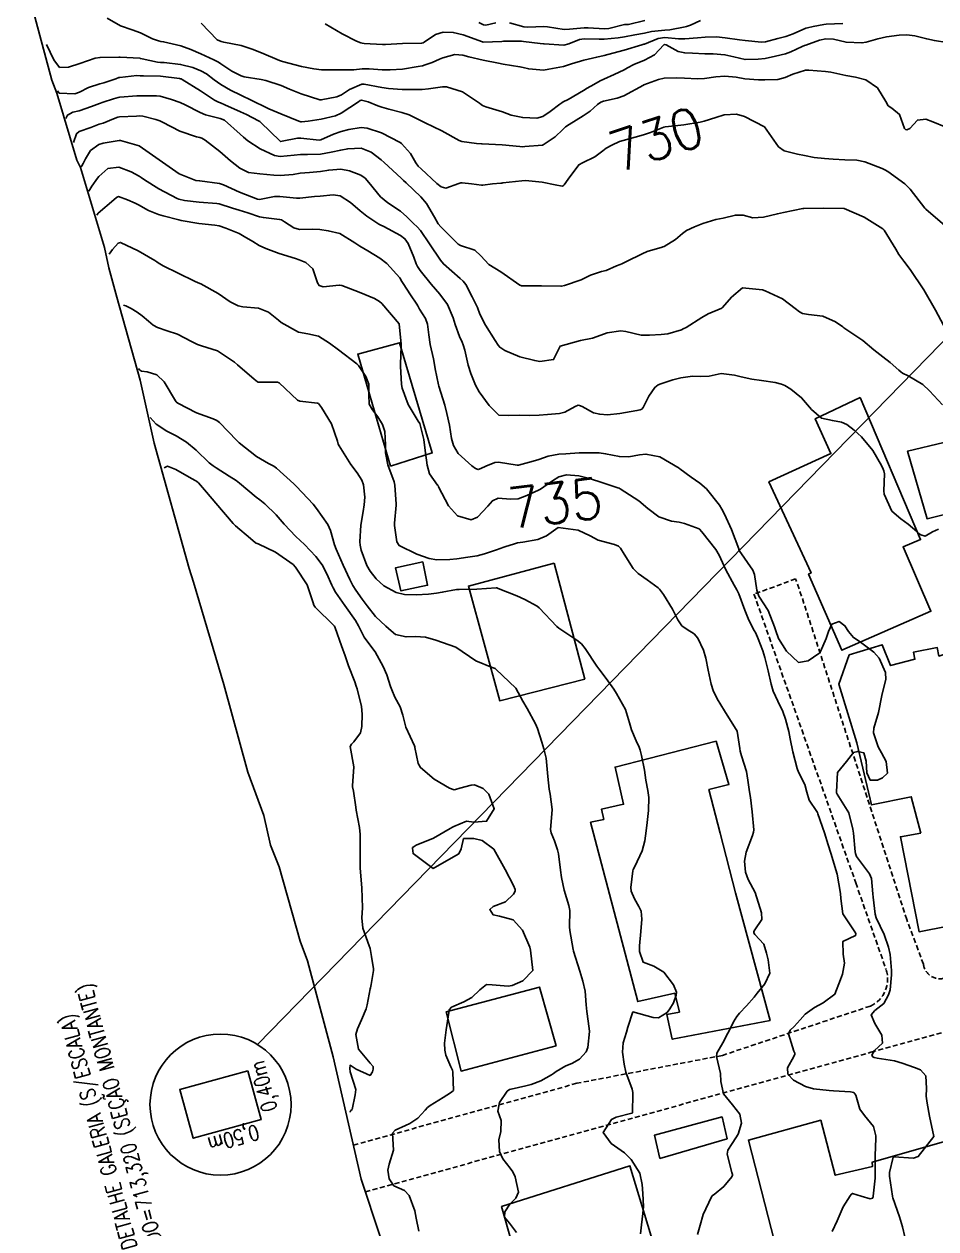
# Model space of a CAD drawing. Header units: metres. Extents: x 292545 to 299085, y 7450245 to 7463078.
# Drawn here: x 298539.3 to 298629.8, y 7450556.9 to 7450676.4 of the extents above; entities that cross this region are included whole.
import ezdxf
from ezdxf.enums import TextEntityAlignment as Align

# ---------------------------------------------------------------- set-up
doc = ezdxf.new("R2010")
doc.units = ezdxf.units.M
doc.linetypes.add('CONTINUO', pattern=[0])
doc.linetypes.add('DASHED', pattern=[0.75, 0.5, -0.25])
for name, color, linetype in [('Area', 45, 'Continuous'), ('Cotas', 45, 'Continuous'), ('Curvas de Nivel 1m', 11, 'Continuous'), ('Curvas de Nivel 5m', 15, 'Continuous'), ('Edificações', 30, 'Continuous'), ('TEXTO', 45, 'Continuous'), ('Vias Secundárias', 230, 'DASHED')]:
    doc.layers.add(name, color=color, linetype=linetype)
doc.styles.add('ROMANS', font='romans', dxfattribs={"height": 0.2})
doc.styles.add('Style-STANDARD', font='STANDARD.shx')

msp = doc.modelspace()

# ---------------------------------------------------------------- linework, layer by layer
at = {"layer": 'Area'}
msp.add_polyline3d([(298574.66, 7450556.11, 743.02), (298572.75, 7450561.81, 738.85), (298569.98, 7450573.96, 750.47), (298567.43, 7450583.49, 745.41), (298566.7, 7450585.41, 744.85), (298564.63, 7450592.81, 744.5), (298563.77, 7450594.94, 740.62), (298563.09, 7450597.91, 751.36), (298561.52, 7450602.21, 751.51), (298559.12, 7450610.9, 740.64), (298556.12, 7450621.06, 754.31), (298555.71, 7450622.42, 740.8), (298552.23, 7450634.86, 747.6), (298550.83, 7450641.09, 747.78), (298548.51, 7450649.33, 739.01), (298547.71, 7450652.26, 736.09), (298547.3, 7450654.28, 737.72), (298544.91, 7450662.22, 749.57), (298544.55, 7450662.94, 750.95), (298542.56, 7450669.59, 749.54), (298542.07, 7450670.86, 740.63), (298539.32, 7450681.12, 740.95)], dxfattribs=at)
at = {"layer": 'Curvas de Nivel 1m', "flags": 128}
for points, elevation in [([(298547.56, 7450677.02), (298548.89, 7450676.26), (298550.03, 7450675.86), (298550.88, 7450675.58), (298552.06, 7450674.97), (298552.67, 7450674.77), (298552.87, 7450674.72), (298553.15, 7450674.68), (298554.87, 7450674.28), (298555.85, 7450673.91), (298556.86, 7450673.47), (298558.15, 7450672.9), (298558.61, 7450672.65), (298558.85, 7450672.49), (298559.94, 7450671.78), (298560.84, 7450671.29), (298561.16, 7450671.19), (298562.83, 7450670.94), (298563.29, 7450670.84), (298564.83, 7450670.33), (298565.65, 7450669.99), (298566.81, 7450669.5), (298568.66, 7450668.92), (298568.81, 7450668.91), (298570.35, 7450669.21), (298570.81, 7450669.42), (298571.61, 7450669.95), (298572.83, 7450670.48), (298573.06, 7450670.48), (298574.82, 7450670.13), (298575.48, 7450670.04), (298576.82, 7450669.95), (298577.56, 7450669.93), (298578.82, 7450669.96), (298579.45, 7450670.02), (298580.83, 7450670.22), (298581.23, 7450670.22), (298582.82, 7450669.7), (298584.51, 7450668.58), (298584.67, 7450668.45), (298584.8, 7450668.36), (298585.14, 7450668.24), (298586.79, 7450667.72), (298587.66, 7450667.41), (298588.79, 7450667.15), (298590.19, 7450667.11), (298590.79, 7450667.27), (298591.53, 7450667.77), (298592.47, 7450668.49), (298592.66, 7450668.63), (298592.81, 7450668.72), (298593.29, 7450668.96), (298594.82, 7450669.85), (298595.2, 7450670.08), (298595.85, 7450670.45), (298596.47, 7450670.8), (298596.83, 7450670.97), (298597.85, 7450671.42), (298598.85, 7450671.9), (298599.19, 7450672.08), (298599.81, 7450672.41), (298600.86, 7450672.84), (298601.86, 7450673.39), (298602.78, 7450674.37), (298602.84, 7450674.41), (298602.87, 7450674.41), (298603.03, 7450674.37), (298604.23, 7450673.72), (298604.87, 7450673.58), (298605.65, 7450673.54), (298606.86, 7450673.5), (298607.7, 7450673.48), (298608.86, 7450673.4), (298609.75, 7450673.18), (298610.86, 7450672.92), (298612.17, 7450672.95), (298612.86, 7450673.03), (298613.87, 7450673.24), (298614.87, 7450673.5), (298615.41, 7450673.67), (298616.52, 7450674.2), (298616.76, 7450674.32), (298616.88, 7450674.36), (298618.23, 7450674.84), (298618.88, 7450674.98), (298619.64, 7450674.93), (298620.88, 7450674.64), (298622.45, 7450674.56), (298622.88, 7450674.65), (298624.02, 7450674.98), (298624.88, 7450675.16), (298626.13, 7450675.34), (298626.89, 7450675.36), (298627.7, 7450675.26), (298628.88, 7450674.96), (298629.64, 7450674.8), (298630.88, 7450674.62)], 728), ([(298556.9, 7450676.54), (298558.49, 7450674.89), (298558.87, 7450674.71), (298559.12, 7450674.64), (298560.87, 7450674.3), (298561.96, 7450673.95), (298562.86, 7450673.57), (298564.66, 7450672.82), (298564.85, 7450672.75), (298564.96, 7450672.71), (298566.85, 7450672.22), (298568.06, 7450672), (298568.84, 7450671.91), (298569.69, 7450671.91), (298570.84, 7450671.9), (298572.02, 7450671.91), (298572.85, 7450672), (298573.55, 7450672.01), (298574.85, 7450671.91), (298575.65, 7450671.89), (298576.85, 7450671.96), (298578.43, 7450672.24), (298578.85, 7450672.31), (298579.12, 7450672.38), (298579.82, 7450672.64), (298580.53, 7450672.96), (298580.86, 7450673.1), (298582.07, 7450673.41), (298582.86, 7450673.36), (298583.46, 7450673.2), (298584.86, 7450672.87), (298586.4, 7450672.56), (298586.85, 7450672.47), (298588.52, 7450672.2), (298588.85, 7450672.12), (298589.39, 7450671.98), (298590.84, 7450671.88), (298591.38, 7450671.97), (298592.85, 7450672.23), (298593.05, 7450672.28), (298593.62, 7450672.48), (298594.86, 7450672.86), (298596.14, 7450673.16), (298596.86, 7450673.31), (298597.75, 7450673.55), (298598.87, 7450673.86), (298600.62, 7450674.39), (298600.82, 7450674.44), (298600.87, 7450674.46), (298602.24, 7450675.02), (298602.88, 7450675.09), (298604.26, 7450674.97), (298604.88, 7450674.97), (298606.15, 7450675.06), (298606.89, 7450675.13), (298608.03, 7450675.16), (298608.88, 7450675.07), (298610.29, 7450674.87), (298610.88, 7450674.8), (298612.5, 7450674.64), (298612.88, 7450674.66), (298614.11, 7450675), (298614.89, 7450675.22), (298615.63, 7450675.48), (298616.9, 7450676.02), (298617.04, 7450676.06), (298617.61, 7450676.19), (298618.67, 7450676.41), (298618.9, 7450676.44), (298620.57, 7450676.49)], 727), ([(298569.2, 7450676.46), (298570.88, 7450675.48), (298572.3, 7450674.73), (298572.72, 7450674.57), (298572.87, 7450674.54), (298573.07, 7450674.52), (298574.87, 7450674.4), (298575.17, 7450674.4), (298576.87, 7450674.5), (298578.76, 7450674.54), (298578.87, 7450674.56), (298578.93, 7450674.59), (298579.02, 7450674.65), (298580.13, 7450675.39), (298580.89, 7450675.63), (298581.9, 7450675.61), (298582.88, 7450675.37), (298584.79, 7450674.67), (298584.87, 7450674.65), (298586.72, 7450674.72), (298586.88, 7450674.73), (298588.68, 7450674.73), (298588.88, 7450674.72), (298590.54, 7450674.51), (298590.87, 7450674.47), (298590.92, 7450674.47), (298592.87, 7450674.34), (298593.38, 7450674.48), (298594.43, 7450674.91), (298594.88, 7450674.98), (298596.38, 7450674.94), (298596.88, 7450674.94), (298598.25, 7450675.06), (298598.88, 7450675.18), (298599.92, 7450675.38), (298600.89, 7450675.55), (298601.58, 7450675.69), (298602.89, 7450675.83), (298603.39, 7450675.87), (298604.9, 7450676.18), (298605.03, 7450676.21), (298605.45, 7450676.33), (298606.44, 7450676.79)], 726), ([(298541.54, 7450674.4), (298542.26, 7450672.88), (298542.84, 7450672.13), (298543.74, 7450672.17), (298544.85, 7450672.53), (298546.36, 7450673.04), (298546.85, 7450673.13), (298548.71, 7450673.16), (298548.85, 7450673.15), (298550.81, 7450673.04), (298550.85, 7450673.03), (298550.89, 7450673.02), (298551.02, 7450672.99), (298552.55, 7450672.67), (298552.85, 7450672.63), (298553.2, 7450672.61), (298554.85, 7450672.43), (298556.05, 7450672.13), (298556.84, 7450671.81), (298557.42, 7450671.49), (298558.17, 7450670.9), (298558.83, 7450670.43), (298559.81, 7450669.88), (298560.81, 7450669.39), (298561.91, 7450668.85), (298562.52, 7450668.56), (298562.8, 7450668.42), (298563.6, 7450668.03), (298564.79, 7450667.54), (298566.58, 7450666.8), (298566.78, 7450666.74), (298566.85, 7450666.73), (298567.5, 7450666.79), (298568.79, 7450666.99), (298570.2, 7450667.34), (298570.79, 7450667.59), (298572.49, 7450668.72), (298572.67, 7450668.86), (298572.81, 7450668.89), (298573.47, 7450668.71), (298574.42, 7450668.33), (298574.8, 7450668.19), (298575.5, 7450667.99), (298576.79, 7450667.65), (298577.54, 7450667.42), (298578.78, 7450666.81), (298579.12, 7450666.65), (298580.77, 7450665.83), (298582.48, 7450664.89), (298582.76, 7450664.78), (298584.2, 7450664.59), (298584.71, 7450664.54), (298584.75, 7450664.55), (298584.78, 7450664.55), (298586.75, 7450664.45), (298588.49, 7450664.28), (298588.75, 7450664.27), (298588.99, 7450664.28), (298590.75, 7450664.43), (298590.81, 7450664.45), (298590.91, 7450664.51), (298592.01, 7450665.25), (298592.78, 7450665.97), (298593.04, 7450666.23), (298593.39, 7450666.48), (298594.79, 7450667.33), (298595.47, 7450667.78), (298596.22, 7450668.45), (298596.55, 7450668.7), (298596.81, 7450668.79), (298598.16, 7450669.08), (298598.81, 7450669.33), (298600.77, 7450670.39), (298600.81, 7450670.41), (298600.82, 7450670.42), (298602.28, 7450670.93), (298602.83, 7450671.08), (298604.07, 7450671.11), (298604.83, 7450671.06), (298606.15, 7450671.01), (298606.83, 7450671.05), (298607.94, 7450671.2), (298608.84, 7450671.26), (298609.96, 7450671.16), (298610.83, 7450671.01), (298612.18, 7450670.91), (298612.83, 7450670.91), (298614.12, 7450670.95), (298614.84, 7450671.15), (298615.59, 7450671.46), (298616.85, 7450671.85), (298617.17, 7450671.88), (298618.85, 7450671.72), (298619.37, 7450671.65), (298620.84, 7450671.34), (298621.81, 7450671.17), (298622.83, 7450670.89), (298623.99, 7450670.12), (298624.81, 7450668.75), (298625.04, 7450668.34), (298625.43, 7450668.1), (298626.18, 7450667.48), (298626.69, 7450666.08), (298626.78, 7450665.98), (298626.92, 7450665.94), (298627.2, 7450666.08), (298627.95, 7450666.91), (298628.79, 7450666.99), (298629.49, 7450666.74), (298630.78, 7450666.21)], 729), ([(298543.45, 7450667.07), (298543.62, 7450667.41), (298544.17, 7450667.68), (298544.79, 7450667.83), (298546.02, 7450668.27), (298546.8, 7450668.56), (298547.15, 7450668.68), (298548.2, 7450669.02), (298548.66, 7450669.16), (298548.81, 7450669.19), (298550.49, 7450669.31), (298550.81, 7450669.32), (298552.47, 7450669.3), (298552.81, 7450669.27), (298553.95, 7450668.95), (298554.8, 7450668.65), (298555.31, 7450668.42), (298556.79, 7450667.65), (298557.32, 7450667.44), (298558.78, 7450667.08), (298559.21, 7450666.89), (298560.77, 7450665.51), (298561.1, 7450665.2), (298561.51, 7450664.86), (298562.75, 7450664.05), (298564.18, 7450663.39), (298564.74, 7450663.29), (298566.11, 7450663.43), (298566.74, 7450663.5), (298567.45, 7450663.5), (298568.74, 7450663.54), (298569.78, 7450663.72), (298570.74, 7450663.94), (298571.43, 7450664.06), (298572.75, 7450664.13), (298573.76, 7450663.73), (298574.74, 7450662.97), (298575.03, 7450662.7), (298576.72, 7450661.14), (298576.95, 7450660.91), (298577.22, 7450660.67), (298578.69, 7450659.3), (298579.24, 7450658.64), (298580.03, 7450657.27), (298580.4, 7450656.63), (298580.66, 7450656.3), (298582.39, 7450654.61), (298582.63, 7450654.48), (298584.03, 7450653.99), (298584.62, 7450653.45), (298585.44, 7450652.57), (298586.61, 7450651.85), (298588.5, 7450650.54), (298588.59, 7450650.49), (298588.66, 7450650.47), (298590.59, 7450650.45), (298590.65, 7450650.45), (298592.59, 7450650.43), (298592.65, 7450650.44), (298592.93, 7450650.48), (298594.6, 7450651.06), (298595.53, 7450651.53), (298596.61, 7450651.88), (298597.06, 7450651.99), (298598.1, 7450652.43), (298598.45, 7450652.58), (298598.62, 7450652.66), (298599.09, 7450652.88), (298600.63, 7450653.63), (298601.14, 7450653.87), (298602.63, 7450654.3), (298602.69, 7450654.32), (298602.83, 7450654.37), (298603.95, 7450655.05), (298604.65, 7450655.64), (298605.05, 7450655.95), (298605.84, 7450656.33), (298606.67, 7450656.65), (298607.95, 7450657.03), (298608.67, 7450657.18), (298609.89, 7450657.49), (298610.68, 7450657.49), (298611.62, 7450657.21), (298612.67, 7450657.27), (298614.06, 7450657.62), (298614.68, 7450657.75), (298616.6, 7450658.12), (298616.68, 7450658.13), (298618.68, 7450658.18), (298620.68, 7450658.15), (298622.67, 7450657.26), (298624.54, 7450656.11), (298624.66, 7450655.98), (298625.82, 7450654.09), (298626.12, 7450653.58), (298626.62, 7450652.91), (298627.23, 7450652.07), (298628.58, 7450650.06), (298629.74, 7450648.05), (298630.55, 7450646.57)], 731), ([(298544.21, 7450664.67), (298544.52, 7450665.55), (298544.77, 7450665.79), (298545.93, 7450666.19), (298546.78, 7450666.49), (298547.18, 7450666.62), (298548.18, 7450667.02), (298548.61, 7450667.19), (298548.79, 7450667.22), (298550.47, 7450667.31), (298550.79, 7450667.32), (298551.09, 7450667.29), (298552.4, 7450666.97), (298552.7, 7450666.88), (298552.78, 7450666.84), (298553.04, 7450666.7), (298554.77, 7450665.81), (298556.44, 7450665.25), (298556.77, 7450665.18), (298556.96, 7450665.11), (298557.28, 7450664.91), (298558.75, 7450663.78), (298559.81, 7450662.88), (298560.73, 7450662.13), (298561.59, 7450661.72), (298562.72, 7450661.56), (298564.11, 7450661.44), (298564.72, 7450661.4), (298566.01, 7450661.51), (298566.72, 7450661.63), (298567.65, 7450661.72), (298568.72, 7450661.8), (298569.54, 7450661.95), (298570.73, 7450662.05), (298571.59, 7450661.88), (298572.72, 7450661.45), (298573.15, 7450661.16), (298573.53, 7450660.72), (298574.69, 7450659.3), (298575.42, 7450658.69), (298576.67, 7450657.88), (298577.31, 7450657.31), (298577.95, 7450656.66), (298578.32, 7450656.32), (298578.66, 7450655.95), (298579.55, 7450654.64), (298580.62, 7450653), (298580.93, 7450652.63), (298582.6, 7450651.19), (298582.9, 7450650.91), (298583.14, 7450650.6), (298583.79, 7450649.38), (298584.18, 7450648.59), (298584.3, 7450648.32), (298584.55, 7450647.65), (298585.11, 7450646.57), (298586.07, 7450645.02), (298586.37, 7450644.56), (298586.52, 7450644.37), (298587.03, 7450644.04), (298588.51, 7450643.42), (298589.98, 7450643.04), (298590.5, 7450642.96), (298591.86, 7450643.14), (298592.52, 7450644.49), (298594.53, 7450645.03), (298595.71, 7450645.26), (298596.53, 7450645.55), (298597.18, 7450645.79), (298598.54, 7450645.99), (298599.02, 7450645.92), (298600.53, 7450645.57), (298601.36, 7450645.55), (298602.53, 7450645.63), (298603.2, 7450645.69), (298604.54, 7450646.1), (298604.71, 7450646.18), (298605, 7450646.34), (298606.55, 7450647.32), (298607.2, 7450647.67), (298608.56, 7450648.24), (298608.63, 7450648.3), (298609.52, 7450649.34), (298610.59, 7450650.27), (298612.59, 7450650.05), (298612.85, 7450649.98), (298614.58, 7450649.16), (298615.84, 7450648.21), (298616.24, 7450647.89), (298616.56, 7450647.72), (298617.15, 7450647.6), (298618.56, 7450647.45), (298619.84, 7450646.88), (298620.55, 7450646.39), (298620.67, 7450646.29), (298620.85, 7450646.16), (298622.53, 7450645.03), (298623.63, 7450644.12), (298624.51, 7450643.41), (298625.26, 7450642.86), (298626.12, 7450642.09), (298626.32, 7450641.91), (298626.49, 7450641.8), (298627.04, 7450641.52), (298628.48, 7450640.67), (298629.17, 7450640.05), (298630.45, 7450638.65)], 732), ([(298544.98, 7450662.27), (298545.06, 7450662.38), (298545.19, 7450662.59), (298545.4, 7450663.05), (298545.9, 7450663.88), (298546.75, 7450664.5), (298547.16, 7450664.62), (298548.76, 7450664.88), (298548.89, 7450664.88), (298550.75, 7450664.36), (298552.73, 7450662.96), (298554.72, 7450661.57), (298556.37, 7450660.92), (298556.71, 7450660.88), (298556.76, 7450660.87), (298558.71, 7450660.62), (298559.09, 7450660.5), (298560.7, 7450659.77), (298562.48, 7450659.05), (298562.69, 7450659.03), (298564.18, 7450659.34), (298564.69, 7450659.34), (298566.34, 7450659.15), (298566.69, 7450659.16), (298568.14, 7450659.33), (298568.69, 7450659.37), (298569.97, 7450659.48), (298570.69, 7450659.4), (298571.7, 7450658.74), (298572.67, 7450657.89), (298573.32, 7450657.37), (298574.32, 7450656.71), (298574.53, 7450656.57), (298574.66, 7450656.5), (298575.02, 7450656.34), (298576.65, 7450655.46), (298577.1, 7450655.13), (298577.44, 7450654.67), (298577.99, 7450653.29), (298578.22, 7450652.66), (298578.34, 7450652.38), (298578.61, 7450651.98), (298579.71, 7450650.64), (298580.58, 7450649.65), (298581.32, 7450648.62), (298581.88, 7450647.29), (298582.1, 7450646.61), (298582.53, 7450645.44), (298582.78, 7450644.86), (298582.89, 7450644.6), (298583.05, 7450644.07), (298583.39, 7450642.6), (298583.64, 7450641.75), (298584.11, 7450640.59), (298584.46, 7450639.95), (298585.46, 7450638.57), (298586.43, 7450637.62), (298587.41, 7450637.58), (298588.43, 7450637.63), (298589.49, 7450637.58), (298590.43, 7450637.61), (298591.25, 7450637.69), (298592.44, 7450637.8), (298592.98, 7450637.94), (298593.98, 7450638.47), (298594.28, 7450638.63), (298594.44, 7450638.6), (298594.68, 7450638.47), (298595.83, 7450637.85), (298596.44, 7450637.71), (298597.2, 7450637.66), (298598.44, 7450637.8), (298600.12, 7450638.08), (298600.44, 7450638.15), (298600.6, 7450638.23), (298600.74, 7450638.39), (298601.32, 7450639.52), (298601.9, 7450640.38), (298602.23, 7450640.62), (298602.48, 7450640.72), (298603.7, 7450641.14), (298604.48, 7450641.33), (298605.64, 7450641.48), (298606.48, 7450641.47), (298607.28, 7450641.51), (298608.49, 7450641.75), (298609.8, 7450641.6), (298610.48, 7450641.42), (298611.53, 7450641.21), (298612.48, 7450641.06), (298613.83, 7450640.88), (298614.48, 7450640.71), (298614.81, 7450640.56), (298615.39, 7450640.22), (298616.46, 7450639.36), (298617.45, 7450638.19), (298618.43, 7450637.34), (298619.52, 7450637.09), (298620.43, 7450636.92), (298620.96, 7450636.69), (298621.69, 7450636.14), (298622.41, 7450635.46), (298623.53, 7450634.12), (298624.38, 7450632.63), (298624.55, 7450632.28), (298624.62, 7450632.11), (298624.68, 7450631.8), (298624.63, 7450630.11), (298624.67, 7450629.79), (298625.43, 7450628.1), (298626.32, 7450627.35), (298627.03, 7450626.8), (298627.89, 7450626.07), (298628.11, 7450625.87), (298628.3, 7450625.75), (298628.72, 7450625.63), (298629.44, 7450626.05), (298630.05, 7450626.3)], 733), ([(298545.75, 7450659.87), (298546.05, 7450660.34), (298546.6, 7450661.15), (298546.72, 7450661.3), (298547.64, 7450662.1), (298548.73, 7450662.24), (298549.93, 7450661.79), (298550.72, 7450661.35), (298550.94, 7450661.21), (298551.27, 7450660.98), (298552.7, 7450660.09), (298554.49, 7450659.13), (298554.68, 7450659.06), (298555.25, 7450658.93), (298556.68, 7450658.76), (298558.43, 7450658.64), (298558.68, 7450658.59), (298559.98, 7450658.18), (298560.67, 7450657.98), (298561.51, 7450657.7), (298562.67, 7450657.3), (298563.06, 7450657.23), (298564.67, 7450657.06), (298564.85, 7450657), (298565.14, 7450656.82), (298566.07, 7450656.22), (298566.66, 7450656.06), (298567.95, 7450656.07), (298568.66, 7450656.04), (298569.49, 7450655.92), (298570.65, 7450655.65), (298572.13, 7450654.74), (298572.64, 7450654.39), (298573.41, 7450653.94), (298574.62, 7450653.22), (298575.32, 7450652.69), (298576.6, 7450651.27), (298576.81, 7450650.89), (298576.93, 7450650.68), (298577.67, 7450649.57), (298578.27, 7450648.65), (298578.37, 7450648.46), (298578.56, 7450648.15), (298579.13, 7450647.23), (298579.34, 7450646.65), (298579.49, 7450645.6), (298579.62, 7450644.64), (298579.93, 7450643.21), (298580.03, 7450642.64), (298580.09, 7450642.24), (298580.44, 7450640.63), (298580.47, 7450640.52), (298581.05, 7450638.62), (298581.27, 7450637.79), (298581.52, 7450636.62), (298581.73, 7450635.3), (298581.92, 7450634.61), (298582.39, 7450633.83), (298583.75, 7450632.59), (298584.11, 7450632.32), (298584.37, 7450632.23), (298584.63, 7450632.32), (298585.12, 7450632.57), (298586.01, 7450632.94), (298586.38, 7450632.97), (298588.24, 7450632.68), (298588.38, 7450632.68), (298589.84, 7450633.06), (298590.38, 7450633.23), (298591.32, 7450633.57), (298592.39, 7450633.75), (298593.08, 7450633.79), (298594.39, 7450633.89), (298594.95, 7450633.9), (298596.39, 7450633.89), (298597.02, 7450633.8), (298598.39, 7450633.52), (298599.31, 7450633.49), (298600.39, 7450633.69), (298601.01, 7450633.77), (298602.39, 7450633.49), (298604.31, 7450632.35), (298604.37, 7450632.3), (298605.52, 7450631.48), (298606.36, 7450630.89), (298607.02, 7450630.31), (298608.33, 7450628.7), (298608.56, 7450628.3), (298608.8, 7450627.81), (298609.51, 7450626.29), (298610.22, 7450624.35), (298610.24, 7450624.28), (298610.28, 7450624.21), (298611.63, 7450622.26), (298611.8, 7450621.8), (298612.02, 7450620.25), (298612.22, 7450619.68), (298613.16, 7450618.24), (298613.79, 7450616.63), (298613.9, 7450616.23), (298614.18, 7450615.47), (298614.98, 7450614.22), (298616.15, 7450613.09), (298617.11, 7450613.23), (298618.16, 7450613.96), (298618.28, 7450614.06), (298618.35, 7450614.18), (298618.89, 7450615.46), (298619.12, 7450616.17), (298619.46, 7450616.9), (298620.19, 7450617.14), (298620.76, 7450616.72), (298621.13, 7450616.15), (298621.6, 7450615.56), (298622.17, 7450615.19), (298623.64, 7450614.12), (298624.15, 7450613.5), (298624.79, 7450612.1), (298624.82, 7450611.41), (298624.5, 7450610.11), (298624.43, 7450609.79), (298624.08, 7450608.11), (298623.62, 7450606.56), (298623.6, 7450606.11), (298624.05, 7450604.72), (298624.38, 7450604.11), (298624.86, 7450603.27), (298624.99, 7450602.1), (298624.48, 7450601.63), (298624.01, 7450601.4), (298623.28, 7450601.4), (298622.94, 7450602.12), (298622.86, 7450603.29), (298622.63, 7450604.12), (298622.04, 7450604.26), (298621.61, 7450604.14), (298620.93, 7450603.25), (298620.01, 7450602.16), (298619.91, 7450600.24), (298619.93, 7450600.16), (298619.99, 7450600.02), (298621.15, 7450598.15), (298621.55, 7450596.55), (298621.6, 7450596.14), (298621.78, 7450594.29), (298621.81, 7450594.14), (298621.92, 7450593.84), (298623.21, 7450592.12), (298623.4, 7450591.63), (298623.52, 7450590.12), (298623.55, 7450589.8), (298623.75, 7450588.11), (298623.85, 7450587.73), (298624.65, 7450586.1), (298625.09, 7450584.82), (298625.25, 7450584.1), (298625.37, 7450582.5), (298625.37, 7450582.09), (298625.24, 7450580.61), (298625.1, 7450580.1), (298624.62, 7450579.23), (298623.74, 7450578.55), (298623.36, 7450578.12), (298623.72, 7450577.24), (298624.42, 7450576.1), (298624.48, 7450575.31), (298623.69, 7450574.56), (298623.44, 7450574.11), (298623.52, 7450573.95), (298623.68, 7450573.87), (298623.97, 7450573.82), (298625.68, 7450573.54), (298626.45, 7450573.31), (298627.67, 7450572.89), (298628.25, 7450572.65), (298628.79, 7450572.05), (298628.87, 7450570.82), (298628.82, 7450570.05), (298628.93, 7450569.35), (298629.14, 7450568.05), (298629.58, 7450566.04), (298628.03, 7450564.06), (298627.56, 7450563.9), (298625.62, 7450564.03), (298625.56, 7450563.99), (298625.18, 7450562.46), (298625.17, 7450562.09), (298625.47, 7450560.13), (298625.48, 7450560.09), (298625.51, 7450559.96), (298626.18, 7450558.08), (298626.47, 7450557.08), (298626.7, 7450556.08)], 734), ([(298547.76, 7450653.61), (298548.1, 7450654.06), (298548.64, 7450654.7), (298548.87, 7450654.77), (298550.63, 7450653.93), (298552.28, 7450652.97), (298552.48, 7450652.83), (298552.61, 7450652.74), (298553.12, 7450652.45), (298554.6, 7450651.72), (298556.24, 7450650.92), (298556.59, 7450650.77), (298556.86, 7450650.65), (298558.57, 7450649.7), (298559.75, 7450648.88), (298560.56, 7450648.47), (298561.03, 7450648.39), (298562.56, 7450648.25), (298563.56, 7450647.85), (298564.55, 7450647.06), (298564.82, 7450646.82), (298566.53, 7450645.87), (298567.46, 7450645.71), (298568.53, 7450645.46), (298569.61, 7450644.76), (298570.51, 7450644.12), (298572.32, 7450642.73), (298572.49, 7450642.55), (298573.24, 7450641.47), (298573.52, 7450640.71), (298573.51, 7450639.66), (298573.55, 7450638.71), (298573.88, 7450638.15), (298574.43, 7450637.45), (298574.89, 7450636.7), (298575.12, 7450635.99), (298575.19, 7450634.69), (298575.18, 7450633.9), (298575.4, 7450632.69), (298576.03, 7450631.01), (298576.11, 7450630.68), (298576.24, 7450628.78), (298576.24, 7450628.68), (298576.08, 7450626.91), (298576.08, 7450626.68), (298576.29, 7450625.04), (298576.53, 7450624.68), (298578.27, 7450623.82), (298579.51, 7450623.39), (298580.26, 7450623.27), (298581.57, 7450623.31), (298582.26, 7450623.38), (298583.35, 7450623.52), (298584.27, 7450623.66), (298585, 7450623.85), (298586.28, 7450624.3), (298586.47, 7450624.37), (298587.01, 7450624.55), (298587.97, 7450624.86), (298588.29, 7450624.94), (298588.79, 7450625.03), (298590.29, 7450625.3), (298591.16, 7450625.64), (298592.3, 7450626.49), (298594.3, 7450626.2), (298595.49, 7450625.65), (298596.29, 7450625.22), (298597.91, 7450624.8), (298598.29, 7450624.64), (298598.41, 7450624.54), (298598.51, 7450624.42), (298598.86, 7450623.82), (298599.74, 7450622.41), (298600.25, 7450621.91), (298601.13, 7450621.28), (298602.23, 7450620.5), (298602.37, 7450620.37), (298602.77, 7450619.82), (298603.67, 7450618.36), (298604.19, 7450617.3), (298604.58, 7450616.73), (298605.12, 7450616.34), (298605.79, 7450615.93), (298606.17, 7450615.49), (298606.74, 7450614.31), (298606.96, 7450613.5), (298607.18, 7450612.31), (298607.49, 7450610.93), (298607.7, 7450610.3), (298608.1, 7450609.48), (298608.8, 7450608.29), (298610.06, 7450606.28), (298610.32, 7450604.55), (298610.36, 7450604.28), (298610.5, 7450603.81), (298610.99, 7450602.27), (298611.14, 7450601.39), (298611.29, 7450600.26), (298611.4, 7450599.67), (298611.57, 7450598.26), (298611.71, 7450596.49), (298611.7, 7450596.25), (298611.6, 7450595.92), (298610.95, 7450594.26), (298610.8, 7450593.38), (298610.89, 7450592.27), (298611.15, 7450591.53), (298611.87, 7450590.25), (298612.48, 7450588.24), (298612.53, 7450587.56), (298611.83, 7450586.56), (298611.71, 7450586.38), (298611.71, 7450586.26), (298611.82, 7450586.09), (298612.71, 7450585.14), (298612.98, 7450584.24), (298613.13, 7450583.58), (298613.3, 7450582.24), (298612.81, 7450581.2), (298612.05, 7450580.26), (298611.75, 7450579.87), (298611, 7450579.01), (298610.29, 7450578.27), (298610.04, 7450577.96), (298609.72, 7450577.42), (298609.33, 7450576.66), (298609.15, 7450576.29), (298608.64, 7450575.35), (298608.04, 7450574.3), (298608.01, 7450573.97), (298608.42, 7450572.29), (298608.45, 7450571.5), (298608.73, 7450570.29), (298609.62, 7450569.18), (298610.32, 7450568.27), (298610.49, 7450567.38), (298610.16, 7450566.27), (298609.95, 7450565.9), (298609.57, 7450565.34), (298609.15, 7450564.7), (298609.08, 7450564.28), (298609.54, 7450562.48), (298609.6, 7450562.28), (298609.6, 7450562.22), (298609.54, 7450562.05), (298608.74, 7450561.07), (298607.79, 7450560.3), (298607.62, 7450560.19), (298607.51, 7450560.06), (298606.69, 7450558.31), (298606.4, 7450557.24), (298606.14, 7450556.32)], 736), ([(298549.18, 7450648.53), (298549.41, 7450648.47), (298549.95, 7450648.2), (298550.55, 7450647.85), (298551.04, 7450647.48), (298551.65, 7450646.97), (298552.14, 7450646.57), (298552.54, 7450646.32), (298553.5, 7450645.98), (298554.53, 7450645.66), (298555.93, 7450644.93), (298556.52, 7450644.63), (298556.91, 7450644.52), (298558.51, 7450644.01), (298560.2, 7450642.87), (298560.49, 7450642.62), (298562.13, 7450641.2), (298562.47, 7450640.92), (298562.52, 7450640.9), (298564.47, 7450640.89), (298564.64, 7450640.82), (298566.46, 7450639.12), (298566.68, 7450639.02), (298568.44, 7450638.83), (298568.52, 7450638.77), (298568.83, 7450638.38), (298569.81, 7450636.76), (298570.41, 7450635.03), (298570.49, 7450634.75), (298570.57, 7450634.58), (298571.75, 7450632.74), (298572.36, 7450631.91), (298572.82, 7450631.18), (298572.99, 7450630.72), (298573.12, 7450629.5), (298573.07, 7450628.72), (298572.96, 7450628.08), (298572.74, 7450626.72), (298572.62, 7450625.06), (298572.65, 7450624.72), (298572.76, 7450624.23), (298573.33, 7450622.71), (298573.66, 7450622.13), (298574.24, 7450621.38), (298575, 7450620.69), (298576.23, 7450620.02), (298577.07, 7450619.82), (298578.22, 7450619.8), (298579.45, 7450619.87), (298580.23, 7450619.95), (298580.81, 7450620.05), (298582.23, 7450620.32), (298582.5, 7450620.34), (298584.23, 7450620.36), (298586.16, 7450620.49), (298586.23, 7450620.48), (298586.35, 7450620.44), (298588.22, 7450619.69), (298589.01, 7450619.32), (298590.21, 7450618.67), (298590.43, 7450618.51), (298592.19, 7450616.64), (298592.36, 7450616.49), (298594.17, 7450615.3), (298594.64, 7450614.93), (298595, 7450614.46), (298596.14, 7450612.73), (298596.35, 7450612.44), (298597.08, 7450611.48), (298597.84, 7450610.42), (298598.11, 7450610.02), (298598.98, 7450608.41), (298599.4, 7450607.08), (298599.6, 7450606.4), (298600.05, 7450605.31), (298600.34, 7450604.69), (298600.44, 7450604.39), (298600.59, 7450603.84), (298600.86, 7450602.39), (298601, 7450601.39), (298601.21, 7450600.38), (298601.3, 7450599.7), (298601.26, 7450598.38), (298601.13, 7450597.21), (298601.03, 7450596.38), (298600.92, 7450595.37), (298600.66, 7450594.39), (298599.91, 7450592.85), (298599.75, 7450592.55), (298599.72, 7450592.4), (298599.52, 7450590.76), (298599.55, 7450590.4), (298599.87, 7450589.63), (298600.32, 7450588.86), (298600.53, 7450588.39), (298600.61, 7450587.62), (298600.51, 7450586.39), (298600.39, 7450584.97), (298600.37, 7450584.39), (298600.74, 7450583.34), (298601.79, 7450582.93), (298602.78, 7450582.36), (298603.76, 7450581.09), (298604.04, 7450580.35), (298604.02, 7450580.08), (298603.74, 7450579.3), (298603.39, 7450578.7), (298603.14, 7450578.36), (298602.26, 7450577.83), (298601.73, 7450577.86), (298599.73, 7450578.4), (298599.23, 7450576.88), (298599.1, 7450576.41), (298598.77, 7450575.33), (298598.69, 7450574.41), (298598.86, 7450573.22), (298599.02, 7450572.41), (298599.64, 7450570.75), (298599.71, 7450570.4), (298599.72, 7450570.32), (298599.67, 7450568.4), (298599.65, 7450568.36), (298599.61, 7450568.35), (298598.06, 7450567.96), (298597.61, 7450567.74), (298596.79, 7450566.43), (298597.58, 7450565.35), (298598.89, 7450564.41), (298599.56, 7450563.76), (298600.42, 7450562.39), (298600.64, 7450561.27), (298600.71, 7450560.39), (298600.77, 7450559.11), (298600.71, 7450558.39), (298600.59, 7450557.28), (298600.47, 7450556.39)], 737), ([(298550.66, 7450642.26), (298550.77, 7450642.14), (298550.98, 7450641.98), (298551.52, 7450641.94), (298552.48, 7450641.63), (298553.23, 7450640.95), (298554.35, 7450639.05), (298554.41, 7450638.94), (298554.45, 7450638.9), (298554.56, 7450638.83), (298556.44, 7450637.85), (298558.07, 7450637.25), (298558.43, 7450637.11), (298558.71, 7450636.89), (298560.41, 7450635.12), (298560.67, 7450634.87), (298562.38, 7450633.52), (298563.57, 7450632.83), (298564.11, 7450632.56), (298564.37, 7450632.37), (298566.08, 7450630.8), (298566.35, 7450630.54), (298568, 7450628.78), (298568.33, 7450628.38), (298569.45, 7450626.76), (298569.73, 7450626.19), (298570.13, 7450624.75), (298570.28, 7450624.34), (298570.97, 7450622.74), (298571.64, 7450621.33), (298571.95, 7450620.73), (298572.23, 7450620.26), (298572.86, 7450619.36), (298573.35, 7450618.71), (298574.2, 7450617.64), (298575.22, 7450616.69), (298575.73, 7450616.23), (298576.17, 7450615.87), (298577.22, 7450615.62), (298578.17, 7450615.66), (298579.14, 7450615.61), (298580.17, 7450615.3), (298582.16, 7450614.61), (298584.14, 7450613.26), (298585.77, 7450612.57), (298586.05, 7450612.48), (298586.13, 7450612.42), (298588.11, 7450610.54), (298588.82, 7450609.25), (298589.24, 7450608.53), (298590.07, 7450606.98), (298590.27, 7450606.52), (298590.7, 7450605.16), (298590.9, 7450604.51), (298591.11, 7450603.58), (298591.22, 7450602.5), (298591.29, 7450601.78), (298591.43, 7450600.5), (298591.52, 7450600.03), (298591.72, 7450598.49), (298591.57, 7450596.87), (298591.56, 7450596.5), (298591.63, 7450596.18), (298591.93, 7450595.38), (298592.24, 7450594.49), (298592.33, 7450594.08), (298592.54, 7450592.48), (298592.64, 7450591.74), (298592.9, 7450590.48), (298593.38, 7450588.95), (298593.47, 7450588.47), (298593.45, 7450586.85), (298593.47, 7450586.47), (298593.8, 7450584.61), (298593.83, 7450584.47), (298593.84, 7450584.43), (298594.46, 7450582.46), (298594.77, 7450581.46), (298594.98, 7450580.46), (298595.08, 7450579.12), (298595.14, 7450578.46), (298595.4, 7450576.76), (298595.42, 7450576.45), (298595.25, 7450574.89), (298595.1, 7450574.46), (298594.43, 7450573.71), (298593.67, 7450573.29), (298593.08, 7450573.06), (298592.12, 7450572.49), (298591.86, 7450572.29), (298591.66, 7450572.16), (298590.58, 7450571.58), (298589.64, 7450571.21), (298589.1, 7450571.06), (298587.64, 7450570.74), (298587.48, 7450570.7), (298587.26, 7450570.55), (298586.48, 7450569.41), (298586.32, 7450568.56), (298586.67, 7450567.62), (298586.62, 7450566.55), (298586.42, 7450565.71), (298586.48, 7450564.56), (298586.83, 7450563.82), (298587.55, 7450562.9), (298587.8, 7450562.54), (298588.04, 7450562.03), (298588.38, 7450560.53), (298588.11, 7450559.93), (298587.5, 7450559.32), (298587.01, 7450558.55), (298586.99, 7450558.05), (298587.48, 7450557.44), (298588.16, 7450556.53)], 738), ([(298551.82, 7450637.4), (298552.42, 7450636.74), (298553.49, 7450636.03), (298554.41, 7450635.56), (298555.43, 7450634.93), (298556.39, 7450634.14), (298557.69, 7450632.9), (298558.07, 7450632.59), (298558.37, 7450632.39), (298559.65, 7450631.58), (298560.36, 7450631.13), (298560.7, 7450630.87), (298562.34, 7450629.48), (298562.7, 7450629.21), (298563.21, 7450628.84), (298564.32, 7450627.73), (298565.12, 7450626.81), (298566.29, 7450625.59), (298567.13, 7450624.79), (298568.27, 7450623.61), (298568.89, 7450622.77), (298569.37, 7450621.89), (298569.85, 7450620.76), (298569.97, 7450620.49), (298570.23, 7450620.07), (298571.13, 7450618.74), (298572.19, 7450617.26), (298572.51, 7450616.73), (298573.07, 7450615.61), (298573.71, 7450614.71), (298574.15, 7450614.13), (298574.96, 7450612.7), (298575.3, 7450611.87), (298575.68, 7450610.69), (298575.79, 7450610.36), (298576.1, 7450609.63), (298576.63, 7450608.67), (298576.91, 7450607.84), (298577.2, 7450606.67), (298578.04, 7450604.81), (298578.09, 7450604.71), (298578.1, 7450604.66), (298578.43, 7450603.05), (298578.65, 7450602.65), (298580.01, 7450601.49), (298581.53, 7450600.61), (298581.99, 7450600.45), (298582.13, 7450600.47), (298582.54, 7450600.6), (298583.67, 7450600.92), (298584, 7450600.95), (298584.87, 7450600.58), (298585.42, 7450600.01), (298585.97, 7450598.56), (298585.21, 7450597.32), (298583.95, 7450597.25), (298583.23, 7450597.32), (298581.95, 7450596.82), (298581.82, 7450596.74), (298581.59, 7450596.61), (298579.93, 7450595.66), (298578.23, 7450594.96), (298577.92, 7450594.77), (298577.87, 7450594.71), (298577.86, 7450594.66), (298577.92, 7450594.12), (298579.9, 7450592.64), (298581.91, 7450593.78), (298582.44, 7450594.09), (298582.7, 7450594.6), (298582.92, 7450595.61), (298583.93, 7450595.62), (298584.77, 7450595.42), (298585.92, 7450594.56), (298587.04, 7450592.55), (298587.88, 7450590.96), (298588.04, 7450590.54), (298588.03, 7450590.38), (298587.87, 7450590.08), (298587.07, 7450589.34), (298585.86, 7450588.88), (298585.52, 7450588.57), (298585.85, 7450588.04), (298586.48, 7450587.92), (298587.84, 7450587.53), (298588.78, 7450586.53), (298589.49, 7450584.84), (298589.56, 7450584.52), (298589.78, 7450582.52), (298588.81, 7450581.49), (298587.76, 7450581.01), (298587.35, 7450580.95), (298585.76, 7450581.1), (298585.19, 7450581.14), (298584.54, 7450580.58), (298583.75, 7450579.83), (298582.94, 7450579.4), (298581.74, 7450578.86), (298581.49, 7450578.61), (298581.46, 7450578.35), (298581.21, 7450576.62), (298581.02, 7450575.3), (298581.05, 7450574.62), (298581.18, 7450574.11), (298581.67, 7450572.96), (298581.83, 7450572.61), (298581.86, 7450572.41), (298581.93, 7450570.61), (298581.77, 7450570.47), (298581.63, 7450570.39), (298580.9, 7450569.9), (298579.62, 7450569.11), (298579.35, 7450568.91), (298579.12, 7450568.64), (298578.4, 7450567.86), (298577.6, 7450567.32), (298577.15, 7450567.12), (298576.12, 7450566.67), (298575.88, 7450566.38), (298575.96, 7450564.68), (298575.55, 7450563.31), (298575.41, 7450562.69), (298575.53, 7450561.85), (298576.01, 7450561.16), (298577.05, 7450560.67), (298577.52, 7450560.2), (298578.08, 7450558.65), (298578.21, 7450557.93), (298578.49, 7450556.65)], 739)]:
    msp.add_lwpolyline(points, dxfattribs=dict(at, elevation=elevation))
at = {"layer": 'Curvas de Nivel 5m', "flags": 128}
for points, elevation in [([(298584.44, 7450676.59), (298584.9, 7450676.35), (298585.14, 7450676.34), (298586.11, 7450676.57)], 725), ([(298587.48, 7450676.55), (298588.9, 7450676.18), (298589.29, 7450676.14), (298590.9, 7450676.2), (298591.24, 7450676.17), (298592.89, 7450675.91), (298593.44, 7450675.93), (298594.9, 7450676.08), (298595.29, 7450676.07), (298596.9, 7450675.96), (298597.34, 7450676), (298598.9, 7450676.38), (298598.94, 7450676.39), (298599.28, 7450676.41), (298600.91, 7450676.79)], 725), ([(298542.63, 7450669.81), (298542.81, 7450669.59), (298544.35, 7450669.53), (298544.81, 7450669.68), (298545.72, 7450670.15), (298546.83, 7450670.51), (298547.23, 7450670.62), (298548.43, 7450671.01), (298548.73, 7450671.12), (298548.83, 7450671.14), (298550.51, 7450671.32), (298550.84, 7450671.31), (298551.15, 7450671.3), (298552.84, 7450671.26), (298554.75, 7450671.03), (298554.83, 7450671.01), (298554.89, 7450671), (298555.01, 7450670.94), (298556.82, 7450669.81), (298558.21, 7450668.9), (298558.6, 7450668.69), (298558.8, 7450668.61), (298559.25, 7450668.43), (298560.79, 7450667.74), (298561.39, 7450667.46), (298562.58, 7450666.84), (298562.7, 7450666.76), (298562.78, 7450666.69), (298564.71, 7450664.82), (298564.75, 7450664.79), (298564.78, 7450664.79), (298564.94, 7450664.82), (298566.45, 7450665.11), (298566.76, 7450665.1), (298568.6, 7450664.93), (298568.76, 7450664.96), (298570.01, 7450665.51), (298570.77, 7450665.77), (298571.54, 7450665.97), (298572.77, 7450666.18), (298573.37, 7450666.12), (298574.77, 7450665.63), (298576.64, 7450664.68), (298576.75, 7450664.6), (298577.67, 7450663.59), (298578.19, 7450662.66), (298578.42, 7450662.34), (298578.73, 7450662.06), (298580.28, 7450660.63), (298580.71, 7450660.3), (298581.18, 7450660.15), (298582.47, 7450660.61), (298582.65, 7450660.68), (298582.71, 7450660.69), (298582.8, 7450660.69), (298583.72, 7450660.59), (298584.71, 7450660.46), (298584.83, 7450660.46), (298585.8, 7450660.57), (298586.61, 7450660.66), (298586.71, 7450660.66), (298586.83, 7450660.67), (298588.72, 7450660.88), (298589.08, 7450660.9), (298590.72, 7450660.74), (298592, 7450660.5), (298592.71, 7450660.36), (298592.81, 7450660.39), (298592.9, 7450660.49), (298593.3, 7450661.06), (298594.35, 7450662.47), (298594.74, 7450662.67), (298595.94, 7450663.25), (298596.75, 7450663.86), (298597.08, 7450664.11), (298597.63, 7450664.43), (298598.4, 7450664.78), (298598.76, 7450664.88), (298599.96, 7450665.2), (298600.77, 7450665.44), (298601.48, 7450665.68), (298602.78, 7450666.2), (298602.91, 7450666.24), (298603.9, 7450666.35), (298604.78, 7450666.45), (298606.4, 7450666.71), (298606.79, 7450666.8), (298607.94, 7450667.16), (298608.79, 7450667.43), (298610.01, 7450667.49), (298610.79, 7450667.27), (298612.78, 7450666.25), (298614.18, 7450664.24), (298614.75, 7450663.85), (298616.06, 7450663.53), (298616.74, 7450663.4), (298617.72, 7450663.21), (298618.74, 7450663.09), (298619.61, 7450663.03), (298620.74, 7450662.97), (298621.96, 7450662.92), (298622.74, 7450662.78), (298624.45, 7450662.11), (298624.73, 7450661.98), (298625.02, 7450661.81), (298626.71, 7450660.58), (298627.24, 7450660.07), (298628.68, 7450658.17), (298628.78, 7450658.06), (298630.67, 7450656.46)], 730), ([(298546.52, 7450657.47), (298546.67, 7450657.66), (298548.22, 7450659.01), (298548.47, 7450659.23), (298548.69, 7450659.31), (298549.59, 7450659), (298550.35, 7450658.66), (298550.68, 7450658.5), (298551.65, 7450657.95), (298552.67, 7450657.55), (298553.13, 7450657.42), (298554.66, 7450657), (298554.91, 7450656.94), (298556.66, 7450656.64), (298558.24, 7450656.48), (298558.66, 7450656.41), (298559.35, 7450656.18), (298560.65, 7450655.66), (298561.16, 7450655.37), (298562, 7450654.85), (298562.64, 7450654.48), (298563.32, 7450654.15), (298564.63, 7450653.68), (298566.25, 7450653.17), (298566.62, 7450653.05), (298567.26, 7450652.79), (298567.97, 7450652.14), (298568.42, 7450650.77), (298568.59, 7450650.49), (298568.99, 7450650.37), (298570.59, 7450650.53), (298570.85, 7450650.48), (298572.58, 7450649.83), (298574.09, 7450649.19), (298574.57, 7450648.91), (298574.82, 7450648.7), (298576.54, 7450646.68), (298576.73, 7450644.68), (298576.74, 7450644.46), (298576.67, 7450642.68), (298576.68, 7450642.49), (298576.78, 7450640.68), (298576.83, 7450640.31), (298577.44, 7450638.67), (298578.43, 7450637.03), (298578.57, 7450636.8), (298578.62, 7450636.66), (298578.97, 7450635.21), (298579.06, 7450634.65), (298579.16, 7450633.88), (298579.31, 7450632.65), (298579.54, 7450631.82), (298580.35, 7450630.68), (298580.4, 7450630.63), (298580.45, 7450630.53), (298581.43, 7450628.62), (298582.32, 7450627.65), (298583.67, 7450627.24), (298584.31, 7450627.49), (298585.32, 7450628.58), (298585.78, 7450629.12), (298586.34, 7450629.39), (298587.58, 7450629.3), (298588.33, 7450629.32), (298589.21, 7450629.66), (298590.35, 7450630.17), (298590.56, 7450630.29), (298590.88, 7450630.5), (298591.76, 7450631.1), (298592.36, 7450631.5), (298593.13, 7450631.72), (298594.36, 7450631.61), (298595.29, 7450631.38), (298596.36, 7450631.03), (298598.23, 7450630.42), (298598.35, 7450630.37), (298598.46, 7450630.31), (298600.33, 7450629.11), (298601.2, 7450628.38), (298602.31, 7450627.54), (298603.55, 7450627.11), (298604.31, 7450627.01), (298604.83, 7450626.86), (298606.3, 7450626.35), (298606.34, 7450626.32), (298606.55, 7450626.06), (298607.95, 7450624.3), (298608.27, 7450623.72), (298608.95, 7450622.29), (298609.77, 7450620.75), (298610.05, 7450620.28), (298610.23, 7450619.9), (298610.83, 7450618.27), (298611.22, 7450617.29), (298611.77, 7450616.26), (298611.91, 7450615.98), (298612.17, 7450615.42), (298612.62, 7450614.25), (298612.82, 7450613.58), (298613.14, 7450612.24), (298613.43, 7450610.93), (298613.63, 7450610.23), (298614.1, 7450609.24), (298614.59, 7450608.23), (298614.85, 7450607.45), (298615.19, 7450606.22), (298615.34, 7450605.5), (298615.61, 7450604.21), (298616.02, 7450602.56), (298616.15, 7450602.21), (298616.77, 7450600.97), (298616.98, 7450600.2), (298617.22, 7450599.42), (298617.97, 7450598.29), (298618.04, 7450598.18), (298618.09, 7450598.06), (298618.72, 7450596.17), (298619.11, 7450594.99), (298619.37, 7450594.17), (298619.9, 7450592.41), (298619.96, 7450592.16), (298619.99, 7450592.07), (298620.31, 7450590.16), (298620.37, 7450589.65), (298620.57, 7450588.15), (298621.82, 7450586.24), (298621.85, 7450586.14), (298621.82, 7450585.98), (298620.57, 7450585.4), (298620.59, 7450584.15), (298620.71, 7450583.23), (298620.53, 7450582.15), (298620.32, 7450581.61), (298619.75, 7450580.16), (298618.6, 7450579.31), (298617.74, 7450578.83), (298616.81, 7450578.19), (298616.31, 7450577.61), (298615.71, 7450576.95), (298615.34, 7450576.59), (298615.15, 7450576.22), (298615.69, 7450574.51), (298615.79, 7450574.31), (298615.8, 7450574.21), (298615.68, 7450573.97), (298615.05, 7450572.84), (298615.1, 7450572.22), (298615.65, 7450571.63), (298616.84, 7450571), (298617.64, 7450570.76), (298619.2, 7450570.61), (298619.64, 7450570.57), (298621.31, 7450570.47), (298621.64, 7450570.4), (298621.85, 7450570.14), (298622.24, 7450568.75), (298622.7, 7450568.12), (298623.6, 7450567.02), (298623.82, 7450566.11), (298623.83, 7450565.86), (298623.76, 7450564.11), (298623.76, 7450563.91), (298623.76, 7450562.11), (298623.75, 7450561.89), (298623.58, 7450560.11), (298623.57, 7450560.05), (298623.51, 7450559.92), (298623.26, 7450559.86), (298622.39, 7450560.13), (298621.52, 7450560.39), (298621.37, 7450560.29), (298621.27, 7450560.14), (298620.59, 7450559.07), (298620.18, 7450558.15), (298619.98, 7450557.66), (298619.48, 7450556.61)], 735), ([(298553.22, 7450632.41), (298553.56, 7450632.58), (298554.37, 7450632.24), (298555.93, 7450631.35), (298556.35, 7450631.11), (298556.47, 7450631.03), (298556.61, 7450630.92), (298557.41, 7450629.97), (298558.33, 7450628.89), (298560.06, 7450626.87), (298560.3, 7450626.63), (298561.77, 7450625.38), (298562.28, 7450624.94), (298562.34, 7450624.91), (298562.53, 7450624.85), (298564.27, 7450624.04), (298566.01, 7450622.8), (298566.25, 7450622.55), (298567.42, 7450620.79), (298568.01, 7450618.99), (298568.07, 7450618.78), (298568.21, 7450618.58), (298570.04, 7450616.75), (298570.11, 7450616.67), (298570.18, 7450616.52), (298570.82, 7450614.74), (298571.16, 7450613.73), (298571.49, 7450612.74), (298572.12, 7450611.15), (298572.28, 7450610.73), (298572.36, 7450610.47), (298572.79, 7450608.72), (298572.85, 7450607.96), (298572.84, 7450606.72), (298572.69, 7450606.09), (298572.05, 7450605.22), (298571.79, 7450604.99), (298571.66, 7450604.73), (298572.02, 7450602.73), (298571.89, 7450600.83), (298571.9, 7450600.73), (298571.99, 7450600.31), (298572.22, 7450598.73), (298572.27, 7450598.42), (298572.61, 7450596.72), (298572.65, 7450596), (298572.66, 7450594.72), (298572.68, 7450593.96), (298572.66, 7450592.72), (298572.73, 7450591.89), (298572.82, 7450590.72), (298572.86, 7450589.73), (298572.9, 7450588.72), (298572.84, 7450587.73), (298572.92, 7450586.72), (298573.56, 7450584.96), (298573.65, 7450584.71), (298573.8, 7450583.92), (298573.96, 7450582.88), (298573.98, 7450582.71), (298573.99, 7450582.5), (298573.76, 7450581.13), (298573.69, 7450580.78), (298573.67, 7450580.71), (298573.35, 7450579.1), (298573.25, 7450578.71), (298572.81, 7450577.63), (298572.41, 7450576.72), (298572.25, 7450576.18), (298572.49, 7450574.72), (298573.67, 7450573.33), (298573.95, 7450572.99), (298573.97, 7450572.71), (298573.9, 7450572.47), (298573.65, 7450572.11), (298572.27, 7450572.72), (298571.67, 7450573.12), (298571.63, 7450572.8), (298571.66, 7450572.47), (298572.22, 7450570.72), (298572.18, 7450570.17), (298571.88, 7450568.73), (298571.73, 7450568.61), (298571.69, 7450568.56), (298571.68, 7450568.51), (298571.68, 7450568.45)], 740)]:
    msp.add_lwpolyline(points, dxfattribs=dict(at, elevation=elevation))
at = {"layer": 'Edificações'}
for points in [[(298575.66, 7450632.56), (298572.43, 7450643.69), (298576.56, 7450644.81), (298579.81, 7450633.88)], [(298622.26, 7450639.37), (298617.81, 7450637.27), (298619.37, 7450633.81), (298613.22, 7450631.01), (298617.4, 7450621.97), (298617.16, 7450621.85), (298620.47, 7450614.3), (298629.3, 7450618.16), (298626.53, 7450624.55), (298628.27, 7450625.28)], [(298630.58, 7450634.92), (298626.98, 7450634.06), (298628.92, 7450627.35), (298632.58, 7450628.25)], [(298578.88, 7450623.07), (298579.36, 7450620.75), (298576.7, 7450620.19), (298576.17, 7450622.48)], [(298591.9, 7450622.93), (298583.4, 7450620.67), (298586.52, 7450609.29), (298594.95, 7450611.42)], [(298628.29, 7450596.15), (298626.27, 7450595.79), (298628.12, 7450586.36), (298636.49, 7450587.99), (298635.64, 7450593.01), (298642.21, 7450594.3), (298640.96, 7450599.24), (298639.09, 7450599.01), (298635.7, 7450611.63), (298631.1, 7450610.49), (298630.76, 7450611.87), (298632.45, 7450612.29), (298631.83, 7450614.27), (298630.09, 7450613.72), (298629.92, 7450614.56), (298627.57, 7450614.11), (298627.71, 7450613.41), (298625.29, 7450612.78), (298624.47, 7450614.84), (298621.19, 7450613.83), (298620.17, 7450610.92), (298621.93, 7450605.1), (298623.39, 7450598.94), (298627.34, 7450599.75)], [(298608, 7450605.29), (298597.95, 7450602.7), (298598.8, 7450599.02), (298596.61, 7450598.53), (298596.83, 7450597.51), (298595.52, 7450597.23), (298600.21, 7450579.43), (298603.89, 7450580.25), (298604.34, 7450578.39), (298603.09, 7450578.14), (298603.63, 7450575.69), (298613.33, 7450577.54), (298609.92, 7450590.22), (298608.37, 7450596.14), (298607.27, 7450600.48), (298609.25, 7450600.96)], [(298592.11, 7450575.03), (298590.45, 7450580.87), (298581.2, 7450578.4), (298582.67, 7450572.54)], [(298609.07, 7450565.8), (298608.57, 7450567.99), (298601.86, 7450566.17), (298602.4, 7450563.87)], [(298636.39, 7450547.68), (298631.7, 7450565.84), (298623.48, 7450563.5), (298623.51, 7450563.08), (298619.8, 7450562.19), (298618.37, 7450567.65), (298611.19, 7450565.69), (298615.39, 7450549.29), (298622.38, 7450551.28), (298622.09, 7450552.49), (298625.96, 7450553.44), (298628.2, 7450545.49)], [(298602.09, 7450554.29), (298599.43, 7450563.14), (298586.7, 7450559.1), (298589.89, 7450547.82), (298599.93, 7450550.87), (298599.17, 7450553.34)]]:
    msp.add_lwpolyline(points, close=True, dxfattribs=at)
at = {"layer": 'TEXTO', "linetype": 'CONTINUO'}
msp.add_polyline3d([(298562.49, 7450575.18, 0), (298716.24, 7450732.91, 0)], dxfattribs=at)
msp.add_polyline3d([(298561.53, 7450572.55, 0), (298554.77, 7450570.7, 0), (298556.1, 7450565.87, 0), (298562.85, 7450567.72, 0), (298561.53, 7450572.55, 0)], close=True, dxfattribs=at)
msp.add_circle((298558.81, 7450569.21), 7, dxfattribs=at)
at = {"layer": 'Vias Secundárias', "elevation": 739.78}
msp.add_lwpolyline([(298573.18, 7450560.55), (298623.34, 7450574.4), (298658.83, 7450584.11), (298696.51, 7450595.99, 0.421534), (298697.9, 7450599.91), (298696.23, 7450615.03), (298692.16, 7450614.63), (298694.41, 7450601.85, -0.262544), (298693.51, 7450599.31), (298673.65, 7450593.17), (298645.87, 7450585.69), (298630.62, 7450581.75, -0.448627), (298628.55, 7450583.14), (298626.9, 7450587.57), (298616.22, 7450620.4), (298615.87, 7450621.38), (298611.74, 7450619.86), (298621.84, 7450591.21), (298624.84, 7450582.61, -0.388009), (298623.29, 7450578.99), (298608.6, 7450574.09), (298594.16, 7450571.32), (298571.98, 7450565.18)], format="xyb", dxfattribs=at)

# ---------------------------------------------------------------- texts
at = {"layer": 'Cotas', "style": 'Style-STANDARD'}
for s, rotation, p in [('730', 18.0862, (298602.04, 7450665.02, 730)), ('735', 7.074, (298592.02, 7450628.9, 735))]:
    msp.add_text(s, height=4, rotation=rotation, dxfattribs=at).set_placement(p, align=Align.MIDDLE_CENTER)
at = {"layer": 'TEXTO', "style": 'ROMANS', "width": 0.8}
for s, rotation, p in [('FUNDO=713,320 (SEÇÃO MONTANTE)', 105.3322, (298553.83, 7450552.59)), ('DETALHE GALERIA (S/ESCALA)', 105.3322, (298550.57, 7450555.06)), ('0,40m', 105.3322, (298564.45, 7450568.73)), ('0,50m', 195.3322, (298562.39, 7450567.24))]:
    msp.add_text(s, height=1.5, rotation=rotation, dxfattribs=at).set_placement(p)

doc.saveas('drawing.dxf')
